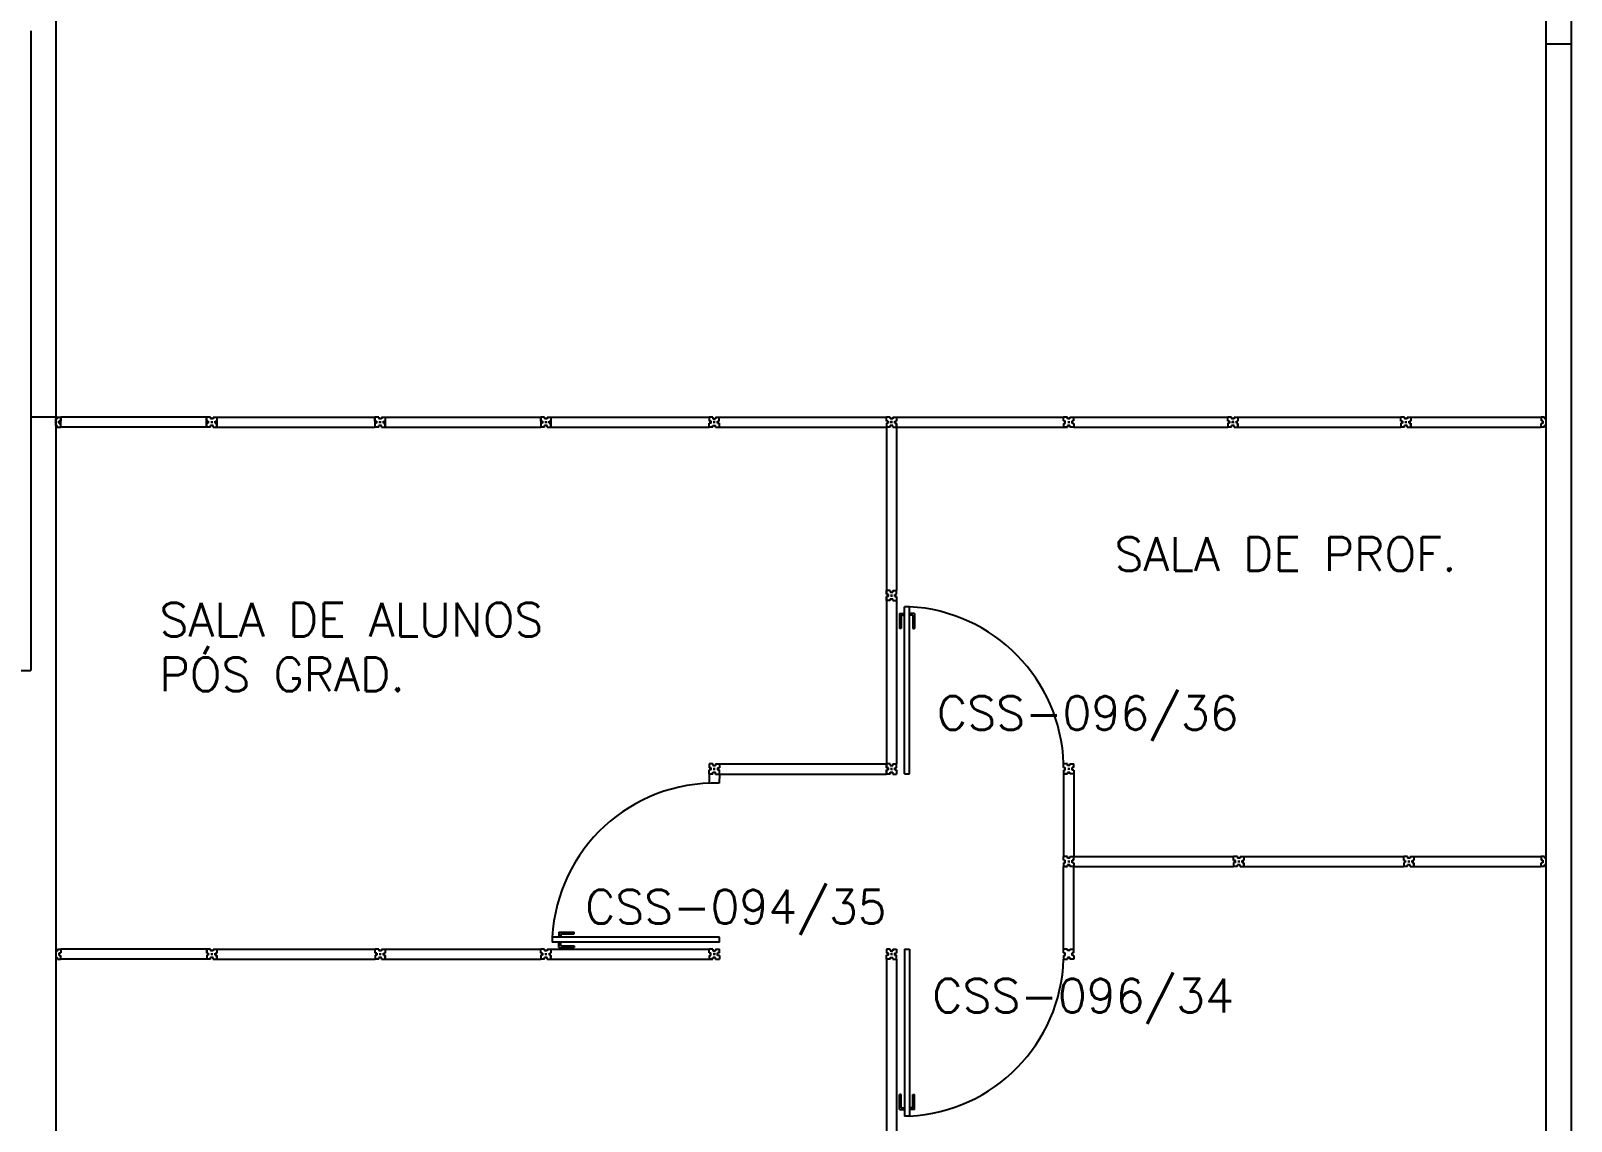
# Model space of a CAD drawing. Extents: x -248 to -11, y 347 to 447.
# Drawn here: x -144.24 to -135.09, y 395.02 to 401.5 of the extents above; entities that cross this region are included whole.
import ezdxf
from ezdxf.enums import TextEntityAlignment as Align

# ---------------------------------------------------------------- set-up
doc = ezdxf.new("R2010")
doc.units = 0
doc.header["$LTSCALE"] = 0.02
doc.header["$MEASUREMENT"] = 0
for name, color, linetype in [('ALV', 2, 'CONTINUOUS'), ('BANC', 2, 'CONTINUOUS'), ('DIV', 2, 'CONTINUOUS'), ('ESQ', 1, 'CONTINUOUS'), ('TEXTO', 2, 'CONTINUOUS'), ('TEXTO-ENDEREÇO', 2, 'CONTINUOUS')]:
    doc.layers.add(name, color=color, linetype=linetype)
doc.styles.add('UNB-100', font='simplex.shx', dxfattribs={"height": 0.2})
doc.styles.add('UNB-100-1', font='simplex.shx', dxfattribs={"height": 0.2})

msp = doc.modelspace()

# ---------------------------------------------------------------- linework, layer by layer
at = {"layer": 'ALV'}
for p, q in [((-144.0915, 390.5674), (-144.0915, 405.5781)), ((-144.0915, 390.5674), (-144.0915, 405.5474)), ((-144.2415, 401.5024), (-144.2415, 397.7024)), ((-148.0915, 397.7024), (-144.2415, 397.7024))]:
    msp.add_line(p, q, dxfattribs=at)
at = {"layer": 'BANC'}
msp.add_line((-144.084, 399.2074), (-144.2415, 399.2074), dxfattribs=at)
at = {"layer": 'DIV'}
for p, q in [((-144.0845, 399.1774), (-144.0989, 399.1774)), ((-144.0971, 399.1774), (-144.0869, 399.1774)), ((-144.0925, 399.1703), (-144.0925, 399.184)), ((-144.092, 399.1783), (-144.092, 399.1974)), ((-144.092, 399.1974), (-144.084, 399.1974)), ((-144.092, 399.1723), (-144.092, 399.1825)), ((-144.092, 399.1574), (-144.092, 399.1783)), ((-144.092, 399.1574), (-144.084, 399.1574)), ((-144.084, 399.2074), (-144.064, 399.2074)), ((-144.084, 399.2074), (-144.084, 399.1974)), ((-144.084, 399.1474), (-144.084, 399.1574)), ((-144.084, 399.1474), (-144.064, 399.1474)), ((-144.0735, 399.1854), (-144.064, 399.1854)), ((-144.0735, 399.1694), (-144.0735, 399.1854)), ((-144.0735, 399.1694), (-144.064, 399.1694)), ((-144.0726, 399.1834), (-144.0726, 399.1714)), ((-144.0726, 399.1834), (-144.0631, 399.1834)), ((-144.0726, 399.1714), (-144.0631, 399.1714)), ((-144.064, 399.2074), (-144.064, 399.1854)), ((-144.064, 399.1474), (-144.064, 399.1694)), ((-143.197, 399.2074), (-144.0631, 399.2074)), ((-144.0631, 399.1474), (-144.0631, 399.2074)), ((-144.0631, 399.1724), (-144.0631, 399.1824)), ((-143.197, 399.1474), (-144.0631, 399.1474)), ((-143.197, 399.1474), (-143.197, 399.2074)), ((-143.197, 399.2074), (-143.197, 399.1864)), ((-143.197, 399.1834), (-143.197, 399.2074)), ((-143.175, 399.2074), (-143.197, 399.2074)), ((-143.197, 399.1864), (-143.197, 399.2044)), ((-143.1875, 399.1834), (-143.197, 399.1834)), ((-143.1875, 399.1834), (-143.197, 399.1834)), ((-143.197, 399.1724), (-143.197, 399.1824)), ((-143.1875, 399.1714), (-143.197, 399.1714)), ((-143.197, 399.1714), (-143.197, 399.1474)), ((-143.1875, 399.1714), (-143.197, 399.1714)), ((-143.175, 399.1474), (-143.197, 399.1474)), ((-143.1885, 399.1824), (-143.196, 399.1824)), ((-143.196, 399.1724), (-143.196, 399.1824)), ((-143.1885, 399.1724), (-143.196, 399.1724)), ((-143.1885, 399.1824), (-143.1885, 399.1724)), ((-143.1875, 399.1834), (-143.1875, 399.1714)), ((-143.1875, 399.1834), (-143.1875, 399.1714)), ((-143.175, 399.2074), (-143.175, 399.1974)), ((-143.159, 399.1974), (-143.175, 399.1974)), ((-143.175, 399.1474), (-143.175, 399.1574)), ((-143.159, 399.1574), (-143.175, 399.1574)), ((-143.1619, 399.1774), (-143.1721, 399.1774)), ((-143.1721, 399.1774), (-143.1619, 399.1774)), ((-143.1619, 399.1774), (-143.1721, 399.1774)), ((-143.167, 399.1825), (-143.167, 399.1723)), ((-143.167, 399.1723), (-143.167, 399.1825)), ((-143.167, 399.1825), (-143.167, 399.1723)), ((-143.159, 399.2074), (-143.137, 399.2074)), ((-143.159, 399.2074), (-143.159, 399.1974)), ((-143.159, 399.1474), (-143.159, 399.1574)), ((-143.159, 399.1474), (-143.137, 399.1474)), ((-143.1465, 399.1834), (-143.137, 399.1834)), ((-143.1465, 399.1714), (-143.1465, 399.1834)), ((-143.1465, 399.1834), (-143.137, 399.1834)), ((-143.1465, 399.1834), (-143.1465, 399.1714)), ((-143.1465, 399.1714), (-143.137, 399.1714)), ((-143.1465, 399.1714), (-143.137, 399.1714)), ((-143.137, 399.2074), (-142.197, 399.2074)), ((-143.137, 399.2074), (-143.137, 399.1474)), ((-143.137, 399.2074), (-143.137, 399.1834)), ((-143.137, 399.1824), (-143.137, 399.1724)), ((-143.137, 399.1474), (-143.137, 399.1714)), ((-143.137, 399.1474), (-143.137, 399.1684)), ((-143.137, 399.1684), (-143.137, 399.1504)), ((-143.137, 399.1474), (-142.197, 399.1474)), ((-142.197, 399.1834), (-142.197, 399.2074)), ((-142.175, 399.2074), (-142.197, 399.2074)), ((-142.197, 399.2074), (-142.197, 399.1474)), ((-142.1875, 399.1834), (-142.197, 399.1834)), ((-142.1875, 399.1834), (-142.197, 399.1834)), ((-142.197, 399.1824), (-142.197, 399.1724)), ((-142.197, 399.1714), (-142.197, 399.1474)), ((-142.1875, 399.1714), (-142.197, 399.1714)), ((-142.1875, 399.1714), (-142.197, 399.1714)), ((-142.175, 399.1474), (-142.197, 399.1474)), ((-142.1875, 399.1834), (-142.1875, 399.1714)), ((-142.1875, 399.1714), (-142.1875, 399.1834)), ((-142.175, 399.2074), (-142.175, 399.1974)), ((-142.159, 399.1974), (-142.175, 399.1974)), ((-142.175, 399.1474), (-142.175, 399.1574)), ((-142.159, 399.1574), (-142.175, 399.1574)), ((-142.1734, 399.1774), (-142.1596, 399.1774)), ((-142.1721, 399.1774), (-142.1619, 399.1774)), ((-142.1619, 399.1774), (-142.1721, 399.1774)), ((-142.167, 399.1723), (-142.167, 399.1825)), ((-142.167, 399.1825), (-142.167, 399.1723)), ((-142.1663, 399.1838), (-142.1663, 399.1712)), ((-142.159, 399.2074), (-142.137, 399.2074)), ((-142.159, 399.2074), (-142.159, 399.1974)), ((-142.159, 399.1474), (-142.159, 399.1574)), ((-142.159, 399.1474), (-142.137, 399.1474)), ((-142.1473, 399.1774), (-142.1462, 399.1774)), ((-142.1465, 399.1834), (-142.137, 399.1834)), ((-142.1465, 399.1714), (-142.1465, 399.1834)), ((-142.1465, 399.1834), (-142.137, 399.1834)), ((-142.1465, 399.1834), (-142.1465, 399.1714)), ((-142.1465, 399.1714), (-142.137, 399.1714)), ((-142.1465, 399.1714), (-142.137, 399.1714)), ((-142.137, 399.2074), (-141.212, 399.2074)), ((-142.137, 399.2074), (-142.137, 399.1474)), ((-142.137, 399.2074), (-142.137, 399.1834)), ((-142.137, 399.1824), (-142.137, 399.1724)), ((-142.137, 399.1474), (-142.137, 399.1714)), ((-142.137, 399.1474), (-142.137, 399.1684)), ((-142.137, 399.1684), (-142.137, 399.1504)), ((-142.137, 399.1474), (-141.212, 399.1474)), ((-141.212, 399.1834), (-141.212, 399.2074)), ((-141.19, 399.2074), (-141.212, 399.2074)), ((-141.212, 399.2074), (-141.212, 399.1474)), ((-141.2025, 399.1834), (-141.212, 399.1834)), ((-141.2025, 399.1834), (-141.212, 399.1834)), ((-141.212, 399.1824), (-141.212, 399.1724)), ((-141.212, 399.1714), (-141.212, 399.1474)), ((-141.2025, 399.1714), (-141.212, 399.1714)), ((-141.2025, 399.1714), (-141.212, 399.1714)), ((-141.19, 399.1474), (-141.212, 399.1474)), ((-141.2025, 399.1834), (-141.2025, 399.1714)), ((-141.2025, 399.1714), (-141.2025, 399.1834)), ((-141.19, 399.2074), (-141.19, 399.1974)), ((-141.174, 399.1974), (-141.19, 399.1974)), ((-141.19, 399.1474), (-141.19, 399.1574)), ((-141.174, 399.1574), (-141.19, 399.1574)), ((-141.1884, 399.1774), (-141.1746, 399.1774)), ((-141.1871, 399.1774), (-141.1769, 399.1774)), ((-141.1769, 399.1774), (-141.1871, 399.1774)), ((-141.182, 399.1723), (-141.182, 399.1825)), ((-141.182, 399.1825), (-141.182, 399.1723)), ((-141.1813, 399.1838), (-141.1813, 399.1712)), ((-141.174, 399.2074), (-141.152, 399.2074)), ((-141.174, 399.2074), (-141.174, 399.1974)), ((-141.174, 399.1474), (-141.174, 399.1574)), ((-141.174, 399.1474), (-141.152, 399.1474)), ((-141.1623, 399.1774), (-141.1612, 399.1774)), ((-141.1615, 399.1834), (-141.152, 399.1834)), ((-141.1615, 399.1714), (-141.1615, 399.1834)), ((-141.1615, 399.1834), (-141.152, 399.1834)), ((-141.1615, 399.1834), (-141.1615, 399.1714)), ((-141.1615, 399.1714), (-141.152, 399.1714)), ((-141.1615, 399.1714), (-141.152, 399.1714)), ((-141.152, 399.2074), (-140.212, 399.2074)), ((-141.152, 399.2074), (-141.152, 399.1474)), ((-141.152, 399.2074), (-141.152, 399.1834)), ((-141.152, 399.1824), (-141.152, 399.1724)), ((-141.152, 399.1474), (-141.152, 399.1714)), ((-141.152, 399.1474), (-141.152, 399.1684)), ((-141.152, 399.1684), (-141.152, 399.1504)), ((-141.152, 399.1474), (-140.212, 399.1474)), ((-140.19, 399.2074), (-140.212, 399.2074)), ((-140.212, 399.2074), (-140.212, 399.1834)), ((-140.2005, 399.1834), (-140.212, 399.1834)), ((-140.212, 399.1474), (-140.212, 399.1714)), ((-140.2005, 399.1714), (-140.212, 399.1714)), ((-140.19, 399.1474), (-140.212, 399.1474)), ((-140.2005, 399.1714), (-140.2005, 399.1834)), ((-140.19, 399.2074), (-140.19, 399.1974)), ((-140.19, 399.1974), (-140.174, 399.1974)), ((-140.19, 399.1574), (-140.174, 399.1574)), ((-140.19, 399.1474), (-140.19, 399.1574)), ((-140.1756, 399.1774), (-140.1882, 399.1774)), ((-140.1871, 399.1774), (-140.1769, 399.1774)), ((-140.182, 399.1844), (-140.182, 399.1707)), ((-140.182, 399.1723), (-140.182, 399.1825)), ((-140.174, 399.2074), (-140.152, 399.2074)), ((-140.174, 399.2074), (-140.174, 399.1974)), ((-140.174, 399.1474), (-140.174, 399.1574)), ((-140.174, 399.1474), (-140.152, 399.1474)), ((-140.1615, 399.1714), (-140.1615, 399.1834)), ((-140.1615, 399.1834), (-140.152, 399.1834)), ((-140.1615, 399.1714), (-140.152, 399.1714)), ((-140.152, 399.2074), (-139.1584, 399.2074)), ((-140.152, 399.1834), (-140.152, 399.2074)), ((-140.152, 399.1714), (-140.152, 399.1474)), ((-140.152, 399.1474), (-139.1584, 399.1474)), ((-139.159, 399.1834), (-139.159, 399.2074)), ((-139.137, 399.2074), (-139.159, 399.2074)), ((-139.1495, 399.1834), (-139.159, 399.1834)), ((-139.159, 399.1714), (-139.159, 399.1474)), ((-139.1495, 399.1714), (-139.159, 399.1714)), ((-139.159, 399.1474), (-139.159, 398.1774)), ((-139.137, 399.1474), (-139.159, 399.1474)), ((-139.1495, 399.1834), (-139.1495, 399.1714)), ((-139.137, 399.2074), (-139.137, 399.1974)), ((-139.121, 399.1974), (-139.137, 399.1974)), ((-139.137, 399.1774), (-139.1226, 399.1774)), ((-139.137, 399.1474), (-139.137, 399.1574)), ((-139.121, 399.1574), (-139.137, 399.1574)), ((-139.1341, 399.1774), (-139.1239, 399.1774)), ((-139.1239, 399.1774), (-139.1341, 399.1774)), ((-139.129, 399.1846), (-139.129, 399.1708)), ((-139.129, 399.1723), (-139.129, 399.1825)), ((-139.129, 399.1825), (-139.129, 399.1723)), ((-139.121, 399.2074), (-139.099, 399.2074)), ((-139.121, 399.2074), (-139.121, 399.1974)), ((-139.121, 399.1474), (-139.121, 399.1574)), ((-139.121, 399.1474), (-139.099, 399.1474)), ((-139.1085, 399.1834), (-139.099, 399.1834)), ((-139.1085, 399.1714), (-139.1085, 399.1834)), ((-139.1085, 399.1834), (-139.099, 399.1834)), ((-139.1085, 399.1834), (-139.1085, 399.1714)), ((-139.1085, 399.1714), (-139.099, 399.1714)), ((-139.1085, 399.1714), (-139.099, 399.1714)), ((-139.099, 399.2074), (-138.1065, 399.2074)), ((-139.099, 399.2074), (-139.099, 399.1834)), ((-139.099, 399.1474), (-139.099, 399.1714)), ((-139.099, 399.1474), (-139.099, 399.1684)), ((-139.099, 399.1684), (-139.099, 399.1504)), ((-139.099, 399.1474), (-139.099, 398.1774)), ((-139.099, 399.1474), (-138.1065, 399.1474)), ((-138.1065, 399.1854), (-138.1065, 399.2074)), ((-138.0825, 399.2074), (-138.1065, 399.2074)), ((-138.1065, 399.1854), (-138.0965, 399.1854)), ((-138.1065, 399.1694), (-138.1065, 399.1474)), ((-138.1065, 399.1694), (-138.0965, 399.1694)), ((-138.1065, 399.1474), (-138.0855, 399.1474)), ((-138.1065, 399.1474), (-138.0825, 399.1474)), ((-138.0855, 399.1474), (-138.1035, 399.1474)), ((-138.0965, 399.1694), (-138.0965, 399.1854)), ((-138.0825, 399.1979), (-138.0825, 399.2074)), ((-138.0705, 399.1979), (-138.0825, 399.1979)), ((-138.0825, 399.1569), (-138.0825, 399.1474)), ((-138.0825, 399.1569), (-138.0705, 399.1569)), ((-138.0825, 399.1569), (-138.0825, 399.1474)), ((-138.0705, 399.1569), (-138.0825, 399.1569)), ((-138.0816, 399.1774), (-138.0714, 399.1774)), ((-138.0714, 399.1774), (-138.0816, 399.1774)), ((-138.0765, 399.1825), (-138.0765, 399.1723)), ((-138.0765, 399.1723), (-138.0765, 399.1825)), ((-138.0705, 399.2074), (-138.0465, 399.2074)), ((-138.0705, 399.1979), (-138.0705, 399.2074)), ((-138.0705, 399.1569), (-138.0705, 399.1474)), ((-138.0705, 399.1569), (-138.0705, 399.1474)), ((-138.0465, 399.1474), (-138.0705, 399.1474)), ((-138.0465, 399.1854), (-138.0565, 399.1854)), ((-138.0565, 399.1694), (-138.0565, 399.1854)), ((-138.0465, 399.1694), (-138.0565, 399.1694)), ((-138.0465, 399.2074), (-137.1301, 399.2074)), ((-138.0465, 399.1854), (-138.0465, 399.2074)), ((-138.0465, 399.1694), (-138.0465, 399.1474)), ((-138.0465, 399.1474), (-137.1301, 399.1474)), ((-137.1087, 399.2074), (-137.1307, 399.2074)), ((-137.1307, 399.1834), (-137.1307, 399.2074)), ((-137.1212, 399.1834), (-137.1307, 399.1834)), ((-137.1212, 399.1714), (-137.1307, 399.1714)), ((-137.1307, 399.1714), (-137.1307, 399.1474)), ((-137.1087, 399.1474), (-137.1307, 399.1474)), ((-137.1212, 399.1834), (-137.1212, 399.1714)), ((-137.1087, 399.2074), (-137.1087, 399.1974)), ((-137.0927, 399.1974), (-137.1087, 399.1974)), ((-137.1087, 399.1774), (-137.0943, 399.1774)), ((-137.0927, 399.1574), (-137.1087, 399.1574)), ((-137.1087, 399.1474), (-137.1087, 399.1574)), ((-137.0956, 399.1774), (-137.1058, 399.1774)), ((-137.1058, 399.1774), (-137.0956, 399.1774)), ((-137.1007, 399.1846), (-137.1007, 399.1708)), ((-137.1007, 399.1825), (-137.1007, 399.1723)), ((-137.1007, 399.1723), (-137.1007, 399.1825)), ((-137.0927, 399.2074), (-137.0927, 399.1974)), ((-137.0927, 399.2074), (-137.0707, 399.2074)), ((-137.0927, 399.1474), (-137.0927, 399.1574)), ((-137.0927, 399.1474), (-137.0707, 399.1474)), ((-137.0802, 399.1834), (-137.0802, 399.1714)), ((-137.0802, 399.1834), (-137.0707, 399.1834)), ((-137.0802, 399.1714), (-137.0802, 399.1834)), ((-137.0802, 399.1834), (-137.0707, 399.1834)), ((-137.0802, 399.1714), (-137.0707, 399.1714)), ((-137.0802, 399.1714), (-137.0707, 399.1714)), ((-137.0707, 399.2074), (-137.0707, 399.1834)), ((-137.0707, 399.2074), (-136.1036, 399.2074)), ((-137.0707, 399.1474), (-137.0707, 399.1714)), ((-137.0707, 399.1684), (-137.0707, 399.1504)), ((-137.0707, 399.1474), (-137.0707, 399.1684)), ((-137.0707, 399.1474), (-136.1036, 399.1474)), ((-136.0816, 399.2074), (-136.1036, 399.2074)), ((-136.1036, 399.1834), (-136.1036, 399.2074)), ((-136.0941, 399.1834), (-136.1036, 399.1834)), ((-136.0941, 399.1834), (-136.1036, 399.1834)), ((-136.0941, 399.1714), (-136.1036, 399.1714)), ((-136.0941, 399.1714), (-136.1036, 399.1714)), ((-136.1036, 399.1714), (-136.1036, 399.1474)), ((-136.0816, 399.1474), (-136.1036, 399.1474)), ((-136.0941, 399.1714), (-136.0941, 399.1834)), ((-136.0941, 399.1834), (-136.0941, 399.1714)), ((-136.0816, 399.2074), (-136.0816, 399.1974)), ((-136.0656, 399.1974), (-136.0816, 399.1974)), ((-136.0656, 399.1574), (-136.0816, 399.1574)), ((-136.0816, 399.1474), (-136.0816, 399.1574)), ((-136.0685, 399.1774), (-136.0787, 399.1774)), ((-136.0787, 399.1774), (-136.0685, 399.1774)), ((-136.0736, 399.1723), (-136.0736, 399.1825)), ((-136.0656, 399.2074), (-136.0656, 399.1974)), ((-136.0656, 399.2074), (-136.0436, 399.2074)), ((-136.0656, 399.1474), (-136.0656, 399.1574)), ((-136.0656, 399.1474), (-136.0436, 399.1474)), ((-136.0531, 399.1834), (-136.0531, 399.1714)), ((-136.0531, 399.1834), (-136.0436, 399.1834)), ((-136.0531, 399.1714), (-136.0531, 399.1834)), ((-136.0531, 399.1834), (-136.0436, 399.1834)), ((-136.0531, 399.1714), (-136.0436, 399.1714)), ((-136.0531, 399.1714), (-136.0436, 399.1714)), ((-136.0436, 399.2074), (-135.2695, 399.2074)), ((-136.0436, 399.2074), (-136.0436, 399.1834)), ((-136.0436, 399.1714), (-136.0436, 399.1504)), ((-136.0436, 399.1474), (-136.0436, 399.1684)), ((-136.0436, 399.1474), (-135.2695, 399.1474)), ((-135.2495, 399.2074), (-135.2695, 399.2074)), ((-135.2695, 399.2074), (-135.2695, 399.1854)), ((-135.26, 399.1854), (-135.2695, 399.1854)), ((-135.26, 399.1694), (-135.2695, 399.1694)), ((-135.2695, 399.1474), (-135.2695, 399.1694)), ((-135.2495, 399.1474), (-135.2695, 399.1474)), ((-135.26, 399.1854), (-135.26, 399.1694)), ((-135.2495, 399.2074), (-135.2495, 399.1974)), ((-135.2415, 399.1974), (-135.2495, 399.1974)), ((-135.2415, 399.1574), (-135.2495, 399.1574)), ((-135.2495, 399.1474), (-135.2495, 399.1574)), ((-135.2364, 399.1774), (-135.2466, 399.1774)), ((-135.2415, 399.1974), (-135.2415, 399.1765)), ((-135.2415, 399.1765), (-135.2415, 399.1574)), ((-139.159, 398.1774), (-139.159, 398.1534)), ((-139.137, 398.1774), (-139.159, 398.1774)), ((-139.159, 398.1554), (-139.159, 398.1774)), ((-139.1475, 398.1534), (-139.159, 398.1534)), ((-139.1475, 398.1414), (-139.159, 398.1414)), ((-139.159, 398.1174), (-139.159, 398.1414)), ((-139.159, 398.1394), (-139.159, 398.1174)), ((-139.137, 398.1174), (-139.159, 398.1174)), ((-139.159, 398.1174), (-139.159, 397.1472)), ((-139.1475, 398.1414), (-139.1475, 398.1534)), ((-139.137, 398.1774), (-139.137, 398.1674)), ((-139.137, 398.1674), (-139.121, 398.1674)), ((-139.137, 398.1174), (-139.137, 398.1274)), ((-139.137, 398.1274), (-139.121, 398.1274)), ((-139.1226, 398.1474), (-139.1352, 398.1474)), ((-139.1341, 398.1474), (-139.1239, 398.1474)), ((-139.129, 398.1544), (-139.129, 398.1407)), ((-139.129, 398.1423), (-139.129, 398.1525)), ((-139.121, 398.1774), (-139.121, 398.1674)), ((-139.121, 398.1774), (-139.099, 398.1774)), ((-139.121, 398.1174), (-139.121, 398.1274)), ((-139.121, 398.1174), (-139.099, 398.1174)), ((-139.1085, 398.1534), (-139.099, 398.1534)), ((-139.1085, 398.1414), (-139.1085, 398.1534)), ((-139.1085, 398.1414), (-139.099, 398.1414)), ((-139.099, 398.1534), (-139.099, 398.1774)), ((-139.099, 398.1414), (-139.099, 398.1174)), ((-139.099, 398.1174), (-139.099, 397.1472)), ((-139.0815, 398.0409), (-139.0515, 398.0409)), ((-139.0815, 398.0409), (-139.0815, 397.9509)), ((-139.0715, 398.0309), (-139.0515, 398.0309)), ((-139.0715, 398.0309), (-139.0715, 397.9509)), ((-139.0515, 397.0884), (-139.0515, 398.0809)), ((-139.0215, 398.0809), (-139.0515, 398.0809)), ((-139.0215, 397.0884), (-139.0215, 398.0809)), ((-138.9915, 398.0409), (-139.0215, 398.0409)), ((-139.0015, 398.0309), (-139.0215, 398.0309)), ((-139.0015, 398.0309), (-139.0015, 397.9509)), ((-138.9915, 398.0409), (-138.9915, 397.9509)), ((-139.0715, 397.9509), (-139.0814, 397.9509)), ((-139.0015, 397.9509), (-138.9916, 397.9509)), ((-140.1895, 397.1472), (-140.2115, 397.1472)), ((-140.2115, 397.1472), (-140.2115, 397.1232)), ((-140.2, 397.1232), (-140.2115, 397.1232)), ((-140.2115, 397.0872), (-140.2115, 397.1112)), ((-140.2, 397.1112), (-140.2115, 397.1112)), ((-140.2, 397.1112), (-140.2, 397.1232)), ((-140.1895, 397.1472), (-140.1895, 397.1372)), ((-140.1895, 397.1372), (-140.1735, 397.1372)), ((-140.177, 397.1174), (-140.1872, 397.1174)), ((-140.1764, 397.1174), (-140.1866, 397.1174)), ((-140.1815, 397.1243), (-140.1815, 397.1105)), ((-140.1815, 397.1225), (-140.1815, 397.1123)), ((-140.1815, 397.1121), (-140.1815, 397.1223)), ((-140.1735, 397.1472), (-140.1735, 397.1372)), ((-140.1735, 397.1472), (-140.1515, 397.1472)), ((-140.163, 397.1232), (-140.1515, 397.1232)), ((-140.163, 397.1232), (-140.163, 397.1112)), ((-140.163, 397.1112), (-140.1515, 397.1112)), ((-140.1515, 397.1472), (-139.159, 397.1472)), ((-140.1515, 397.1472), (-140.1515, 397.1232)), ((-140.1515, 397.0872), (-140.1515, 397.1112)), ((-139.159, 397.1252), (-139.159, 397.1472)), ((-139.137, 397.1472), (-139.159, 397.1472)), ((-139.159, 397.1472), (-139.159, 397.1232)), ((-139.1475, 397.1232), (-139.159, 397.1232)), ((-139.159, 397.0872), (-139.159, 397.1112)), ((-139.1475, 397.1112), (-139.159, 397.1112)), ((-139.1475, 397.1112), (-139.1475, 397.1232)), ((-139.137, 397.1472), (-139.137, 397.1372)), ((-139.137, 397.1372), (-139.121, 397.1372)), ((-139.1226, 397.1172), (-139.1352, 397.1172)), ((-139.1341, 397.1172), (-139.1239, 397.1172)), ((-139.129, 397.1243), (-139.129, 397.1105)), ((-139.129, 397.1121), (-139.129, 397.1223)), ((-139.121, 397.1472), (-139.099, 397.1472)), ((-139.121, 397.1472), (-139.121, 397.1372)), ((-139.1085, 397.1112), (-139.1085, 397.1232)), ((-139.1085, 397.1232), (-139.099, 397.1232)), ((-139.1085, 397.1112), (-139.099, 397.1112)), ((-139.099, 397.1232), (-139.099, 397.1472)), ((-139.099, 397.1112), (-139.099, 397.0872)), ((-138.1065, 397.1254), (-138.1065, 397.1474)), ((-138.0825, 397.1474), (-138.1065, 397.1474)), ((-138.1065, 397.1254), (-138.0965, 397.1254)), ((-138.0965, 397.1094), (-138.0965, 397.1254)), ((-138.0825, 397.1379), (-138.0825, 397.1474)), ((-138.0705, 397.1379), (-138.0825, 397.1379)), ((-138.0816, 397.1174), (-138.0714, 397.1174)), ((-138.0714, 397.1174), (-138.0816, 397.1174)), ((-138.0765, 397.1225), (-138.0765, 397.1123)), ((-138.0765, 397.1123), (-138.0765, 397.1225)), ((-138.0705, 397.1474), (-138.0465, 397.1474)), ((-138.0705, 397.1379), (-138.0705, 397.1474)), ((-138.0465, 397.1254), (-138.0565, 397.1254)), ((-138.0565, 397.1094), (-138.0565, 397.1254)), ((-138.0465, 397.1254), (-138.0465, 397.1474)), ((-140.2115, 397.0872), (-140.2115, 397.0323)), ((-140.1895, 397.0872), (-140.2115, 397.0872)), ((-140.1895, 397.0972), (-140.1735, 397.0972)), ((-140.1895, 397.0872), (-140.1895, 397.0972)), ((-140.1735, 397.0872), (-140.1735, 397.0972)), ((-140.1735, 397.0872), (-140.1515, 397.0872)), ((-140.1515, 397.0872), (-140.1521, 397.0325)), ((-140.1515, 397.0872), (-139.159, 397.0872)), ((-139.159, 397.1092), (-139.159, 397.0872)), ((-139.137, 397.0872), (-139.159, 397.0872)), ((-139.137, 397.0972), (-139.121, 397.0972)), ((-139.137, 397.0872), (-139.137, 397.0972)), ((-139.121, 397.0872), (-139.121, 397.0972)), ((-139.121, 397.0872), (-139.099, 397.0872)), ((-139.0515, 397.0884), (-139.0215, 397.0884)), ((-138.1065, 397.1094), (-138.1065, 397.0874)), ((-138.1065, 397.1094), (-138.0965, 397.1094)), ((-138.1065, 397.0874), (-138.0855, 397.0874)), ((-138.1065, 397.0874), (-138.0825, 397.0874)), ((-138.1065, 397.0874), (-138.1065, 396.5974)), ((-138.0855, 397.0874), (-138.1035, 397.0874)), ((-138.0825, 397.0969), (-138.0825, 397.0874)), ((-138.0825, 397.0969), (-138.0705, 397.0969)), ((-138.0825, 397.0969), (-138.0825, 397.0874)), ((-138.0705, 397.0969), (-138.0825, 397.0969)), ((-138.0705, 397.0969), (-138.0705, 397.0874)), ((-138.0705, 397.0969), (-138.0705, 397.0874)), ((-138.0465, 397.0874), (-138.0705, 397.0874)), ((-138.0465, 397.1094), (-138.0565, 397.1094)), ((-138.0465, 397.1094), (-138.0465, 397.0874)), ((-138.0465, 397.0874), (-138.0465, 396.5974)), ((-138.0825, 396.5974), (-138.1065, 396.5974)), ((-138.1065, 396.5754), (-138.1065, 396.5974)), ((-138.1065, 396.5754), (-138.0965, 396.5754)), ((-138.0965, 396.5594), (-138.0965, 396.5754)), ((-138.0825, 396.5879), (-138.0825, 396.5974)), ((-138.0705, 396.5879), (-138.0825, 396.5879)), ((-138.0714, 396.5674), (-138.0816, 396.5674)), ((-138.0816, 396.5674), (-138.0714, 396.5674)), ((-138.0765, 396.5623), (-138.0765, 396.5725)), ((-138.0765, 396.5725), (-138.0765, 396.5623)), ((-138.0705, 396.5879), (-138.0705, 396.5974)), ((-138.0705, 396.5974), (-138.0465, 396.5974)), ((-138.0565, 396.5594), (-138.0565, 396.5754)), ((-138.0465, 396.5754), (-138.0565, 396.5754)), ((-138.0465, 396.5974), (-137.0965, 396.5974)), ((-138.0465, 396.5754), (-138.0465, 396.5974)), ((-137.0745, 396.5974), (-137.0965, 396.5974)), ((-137.0965, 396.5734), (-137.0965, 396.5974)), ((-137.087, 396.5734), (-137.0965, 396.5734)), ((-137.087, 396.5614), (-137.0965, 396.5614)), ((-137.0965, 396.5614), (-137.0965, 396.5374)), ((-137.0864, 396.5734), (-137.0959, 396.5734)), ((-137.0864, 396.5614), (-137.0959, 396.5614)), ((-137.0864, 396.5614), (-137.0864, 396.5734)), ((-137.0745, 396.5974), (-137.0745, 396.5874)), ((-137.0585, 396.5874), (-137.0745, 396.5874)), ((-137.0614, 396.5674), (-137.0716, 396.5674)), ((-137.0716, 396.5674), (-137.0614, 396.5674)), ((-137.0665, 396.5725), (-137.0665, 396.5623)), ((-137.0665, 396.5623), (-137.0665, 396.5725)), ((-137.0585, 396.5974), (-137.0585, 396.5874)), ((-137.0585, 396.5974), (-137.0365, 396.5974)), ((-137.046, 396.5734), (-137.046, 396.5614)), ((-137.046, 396.5734), (-137.0365, 396.5734)), ((-137.046, 396.5614), (-137.046, 396.5734)), ((-137.046, 396.5734), (-137.0365, 396.5734)), ((-137.046, 396.5614), (-137.0365, 396.5614)), ((-137.046, 396.5614), (-137.0365, 396.5614)), ((-137.0365, 396.5974), (-137.0365, 396.5734)), ((-137.0365, 396.5974), (-136.0865, 396.5974)), ((-137.0365, 396.5374), (-137.0365, 396.5614)), ((-136.0645, 396.5974), (-136.0865, 396.5974)), ((-136.0865, 396.5734), (-136.0865, 396.5974)), ((-136.077, 396.5734), (-136.0865, 396.5734)), ((-136.077, 396.5614), (-136.0865, 396.5614)), ((-136.0865, 396.5614), (-136.0865, 396.5374)), ((-136.077, 396.5734), (-136.077, 396.5614)), ((-136.0645, 396.5974), (-136.0645, 396.5874)), ((-136.0485, 396.5874), (-136.0645, 396.5874)), ((-136.0514, 396.5674), (-136.0616, 396.5674)), ((-136.0616, 396.5674), (-136.0514, 396.5674)), ((-136.0565, 396.5725), (-136.0565, 396.5623)), ((-136.0565, 396.5623), (-136.0565, 396.5725)), ((-136.0485, 396.5974), (-136.0485, 396.5874)), ((-136.0485, 396.5974), (-136.0265, 396.5974)), ((-136.036, 396.5734), (-136.036, 396.5614)), ((-136.036, 396.5734), (-136.0265, 396.5734)), ((-136.036, 396.5614), (-136.036, 396.5734)), ((-136.036, 396.5734), (-136.0265, 396.5734)), ((-136.036, 396.5614), (-136.0265, 396.5614)), ((-136.036, 396.5614), (-136.0265, 396.5614)), ((-136.0265, 396.5974), (-135.2695, 396.5974)), ((-136.0265, 396.5974), (-136.0265, 396.5734)), ((-136.0265, 396.5374), (-136.0265, 396.5614)), ((-135.2495, 396.5974), (-135.2695, 396.5974)), ((-135.2695, 396.5974), (-135.2695, 396.5754)), ((-135.26, 396.5754), (-135.2695, 396.5754)), ((-135.26, 396.5754), (-135.26, 396.5594)), ((-135.2495, 396.5974), (-135.2495, 396.5874)), ((-135.2415, 396.5874), (-135.2495, 396.5874)), ((-135.2364, 396.5674), (-135.2466, 396.5674)), ((-135.2415, 396.5874), (-135.2415, 396.5665)), ((-135.2415, 396.5665), (-135.2415, 396.5474)), ((-138.1065, 396.5594), (-138.0965, 396.5594)), ((-138.1065, 396.5594), (-138.1065, 396.5374)), ((-138.1065, 396.0474), (-138.1065, 396.5374)), ((-138.1065, 396.5374), (-138.0825, 396.5374)), ((-138.1065, 396.5374), (-138.0855, 396.5374)), ((-138.0855, 396.5374), (-138.1035, 396.5374)), ((-138.0705, 396.5469), (-138.0825, 396.5469)), ((-138.0825, 396.5469), (-138.0825, 396.5374)), ((-138.0825, 396.5469), (-138.0705, 396.5469)), ((-138.0825, 396.5469), (-138.0825, 396.5374)), ((-138.0705, 396.5469), (-138.0705, 396.5374)), ((-138.0705, 396.5469), (-138.0705, 396.5374)), ((-138.0465, 396.5374), (-138.0705, 396.5374)), ((-138.0465, 396.5594), (-138.0565, 396.5594)), ((-138.0465, 396.5594), (-138.0465, 396.5374)), ((-138.0465, 396.5374), (-137.0965, 396.5374)), ((-138.0465, 396.0474), (-138.0465, 396.5374)), ((-137.0745, 396.5374), (-137.0965, 396.5374)), ((-137.0585, 396.5474), (-137.0745, 396.5474)), ((-137.0745, 396.5374), (-137.0745, 396.5474)), ((-137.0585, 396.5374), (-137.0585, 396.5474)), ((-137.0585, 396.5374), (-137.0365, 396.5374)), ((-137.0365, 396.5584), (-137.0365, 396.5404)), ((-137.0365, 396.5374), (-137.0365, 396.5584)), ((-137.0365, 396.5374), (-136.0865, 396.5374)), ((-136.0645, 396.5374), (-136.0865, 396.5374)), ((-136.0485, 396.5474), (-136.0645, 396.5474)), ((-136.0645, 396.5374), (-136.0645, 396.5474)), ((-136.0485, 396.5374), (-136.0485, 396.5474)), ((-136.0485, 396.5374), (-136.0265, 396.5374)), ((-136.0265, 396.5584), (-136.0265, 396.5404)), ((-136.0265, 396.5374), (-136.0265, 396.5584)), ((-136.0265, 396.5374), (-135.2695, 396.5374)), ((-135.26, 396.5594), (-135.2695, 396.5594)), ((-135.2695, 396.5374), (-135.2695, 396.5594)), ((-135.2495, 396.5374), (-135.2695, 396.5374)), ((-135.2415, 396.5474), (-135.2495, 396.5474)), ((-135.2495, 396.5374), (-135.2495, 396.5474)), ((-140.1515, 396.1173), (-141.144, 396.1173)), ((-141.144, 396.1173), (-141.144, 396.0873)), ((-141.104, 396.1473), (-141.104, 396.1173)), ((-141.104, 396.1473), (-141.014, 396.1473)), ((-141.094, 396.1373), (-141.094, 396.1173)), ((-141.094, 396.1373), (-141.014, 396.1373)), ((-141.014, 396.1373), (-141.014, 396.1471)), ((-140.1515, 396.0873), (-140.1515, 396.1173)), ((-144.0966, 396.0174), (-144.0864, 396.0174)), ((-144.0915, 396.0374), (-144.0835, 396.0374)), ((-144.0915, 396.0183), (-144.0915, 396.0374)), ((-144.0915, 396.0123), (-144.0915, 396.0225)), ((-144.0915, 395.9974), (-144.0915, 396.0183)), ((-144.0835, 396.0474), (-144.0835, 396.0374)), ((-144.0835, 396.0474), (-144.0635, 396.0474)), ((-144.073, 396.0094), (-144.073, 396.0254)), ((-144.073, 396.0254), (-144.0635, 396.0254)), ((-144.0635, 396.0474), (-144.0635, 396.0254)), ((-143.1965, 396.0474), (-144.0626, 396.0474)), ((-143.1745, 396.0474), (-143.1965, 396.0474)), ((-143.1965, 396.0234), (-143.1965, 396.0474)), ((-143.1965, 396.0474), (-143.1965, 396.0264)), ((-143.1965, 396.0264), (-143.1965, 396.0444)), ((-143.187, 396.0234), (-143.1965, 396.0234)), ((-143.187, 396.0234), (-143.1965, 396.0234)), ((-143.187, 396.0234), (-143.187, 396.0114)), ((-143.187, 396.0234), (-143.187, 396.0114)), ((-143.1745, 396.0474), (-143.1745, 396.0374)), ((-143.1585, 396.0374), (-143.1745, 396.0374)), ((-143.1614, 396.0174), (-143.1716, 396.0174)), ((-143.1716, 396.0174), (-143.1614, 396.0174)), ((-143.1614, 396.0174), (-143.1716, 396.0174)), ((-143.1665, 396.0225), (-143.1665, 396.0123)), ((-143.1665, 396.0123), (-143.1665, 396.0225)), ((-143.1665, 396.0225), (-143.1665, 396.0123)), ((-143.1585, 396.0474), (-143.1585, 396.0374)), ((-143.1585, 396.0474), (-143.1365, 396.0474)), ((-143.146, 396.0234), (-143.146, 396.0114)), ((-143.146, 396.0234), (-143.1365, 396.0234)), ((-143.146, 396.0114), (-143.146, 396.0234)), ((-143.146, 396.0234), (-143.1365, 396.0234)), ((-143.1365, 396.0474), (-142.1965, 396.0474)), ((-143.1365, 396.0474), (-143.1365, 396.0234)), ((-142.1745, 396.0474), (-142.1965, 396.0474)), ((-142.1965, 396.0234), (-142.1965, 396.0474)), ((-142.187, 396.0234), (-142.1965, 396.0234)), ((-142.187, 396.0234), (-142.1965, 396.0234)), ((-142.187, 396.0114), (-142.187, 396.0234)), ((-142.187, 396.0234), (-142.187, 396.0114)), ((-142.1745, 396.0474), (-142.1745, 396.0374)), ((-142.1585, 396.0374), (-142.1745, 396.0374)), ((-142.1614, 396.0174), (-142.1716, 396.0174)), ((-142.1716, 396.0174), (-142.1614, 396.0174)), ((-142.1665, 396.0225), (-142.1665, 396.0123)), ((-142.1665, 396.0123), (-142.1665, 396.0225)), ((-142.1585, 396.0474), (-142.1585, 396.0374)), ((-142.1585, 396.0474), (-142.1365, 396.0474)), ((-142.146, 396.0234), (-142.146, 396.0114)), ((-142.146, 396.0234), (-142.1365, 396.0234)), ((-142.146, 396.0114), (-142.146, 396.0234)), ((-142.146, 396.0234), (-142.1365, 396.0234)), ((-142.1365, 396.0474), (-142.1365, 396.0234)), ((-142.1365, 396.0474), (-141.2115, 396.0474)), ((-141.1895, 396.0474), (-141.2115, 396.0474)), ((-141.2115, 396.0234), (-141.2115, 396.0474)), ((-141.202, 396.0234), (-141.2115, 396.0234)), ((-141.202, 396.0234), (-141.2115, 396.0234)), ((-141.202, 396.0114), (-141.202, 396.0234)), ((-141.202, 396.0234), (-141.202, 396.0114)), ((-141.1895, 396.0474), (-141.1895, 396.0374)), ((-141.1735, 396.0374), (-141.1895, 396.0374)), ((-141.1764, 396.0174), (-141.1866, 396.0174)), ((-141.1866, 396.0174), (-141.1764, 396.0174)), ((-141.1815, 396.0225), (-141.1815, 396.0123)), ((-141.1815, 396.0123), (-141.1815, 396.0225)), ((-141.1735, 396.0474), (-141.1735, 396.0374)), ((-141.1735, 396.0474), (-141.1515, 396.0474)), ((-141.161, 396.0234), (-141.161, 396.0114)), ((-141.161, 396.0234), (-141.1515, 396.0234)), ((-141.161, 396.0114), (-141.161, 396.0234)), ((-141.161, 396.0234), (-141.1515, 396.0234)), ((-141.1515, 396.0474), (-140.2115, 396.0474)), ((-141.1515, 396.0474), (-141.1515, 396.0234)), ((-140.1515, 396.0873), (-141.144, 396.0873)), ((-141.104, 396.0573), (-141.104, 396.0873)), ((-141.104, 396.0573), (-141.014, 396.0573)), ((-141.094, 396.0673), (-141.094, 396.0873)), ((-141.094, 396.0673), (-141.014, 396.0673)), ((-141.014, 396.0673), (-141.014, 396.0574)), ((-140.1895, 396.0474), (-140.2115, 396.0474)), ((-140.2115, 396.0254), (-140.2115, 396.0474)), ((-140.2115, 396.0254), (-140.2015, 396.0254)), ((-140.2015, 396.0094), (-140.2015, 396.0254)), ((-140.1895, 396.0474), (-140.1895, 396.0374)), ((-140.1895, 396.0374), (-140.1735, 396.0374)), ((-140.1751, 396.0174), (-140.1877, 396.0174)), ((-140.1815, 396.0244), (-140.1815, 396.0107)), ((-140.1735, 396.0474), (-140.1735, 396.0374)), ((-140.1735, 396.0474), (-140.1515, 396.0474)), ((-140.1515, 396.0254), (-140.1615, 396.0254)), ((-140.1615, 396.0094), (-140.1615, 396.0254)), ((-140.1515, 396.0254), (-140.1515, 396.0474)), ((-139.137, 396.0474), (-139.159, 396.0474)), ((-139.159, 396.0474), (-139.159, 396.0234)), ((-139.1475, 396.0234), (-139.159, 396.0234)), ((-139.1475, 396.0114), (-139.1475, 396.0234)), ((-139.137, 396.0474), (-139.137, 396.0374)), ((-139.137, 396.0374), (-139.121, 396.0374)), ((-139.1245, 396.0176), (-139.1347, 396.0176)), ((-139.1239, 396.0176), (-139.1341, 396.0176)), ((-139.129, 396.0244), (-139.129, 396.0107)), ((-139.129, 396.0227), (-139.129, 396.0125)), ((-139.129, 396.0123), (-139.129, 396.0225)), ((-139.121, 396.0474), (-139.099, 396.0474)), ((-139.121, 396.0474), (-139.121, 396.0374)), ((-139.1105, 396.0234), (-139.1105, 396.0114)), ((-139.1105, 396.0234), (-139.099, 396.0234)), ((-139.099, 396.0474), (-139.099, 396.0234)), ((-139.0515, 396.0465), (-139.0515, 395.054)), ((-139.0515, 396.0465), (-139.0215, 396.0465)), ((-139.0215, 396.0465), (-139.0215, 395.054)), ((-138.1065, 396.0254), (-138.1065, 396.0474)), ((-138.0825, 396.0474), (-138.1065, 396.0474)), ((-138.1065, 396.0254), (-138.0965, 396.0254)), ((-138.0965, 396.0094), (-138.0965, 396.0254)), ((-138.0825, 396.0379), (-138.0825, 396.0474)), ((-138.0705, 396.0379), (-138.0825, 396.0379)), ((-138.0705, 396.0474), (-138.0465, 396.0474)), ((-138.0705, 396.0379), (-138.0705, 396.0474)), ((-138.0465, 396.0254), (-138.0565, 396.0254)), ((-138.0565, 396.0094), (-138.0565, 396.0254)), ((-138.0465, 396.0254), (-138.0465, 396.0474)), ((-144.0915, 395.9974), (-144.0835, 395.9974)), ((-144.0835, 395.9874), (-144.0835, 395.9974)), ((-144.0835, 395.9874), (-144.0635, 395.9874)), ((-144.073, 396.0094), (-144.0635, 396.0094)), ((-144.0635, 395.9874), (-144.0635, 396.0094)), ((-143.1965, 395.9874), (-144.0626, 395.9874)), ((-143.187, 396.0114), (-143.1965, 396.0114)), ((-143.1965, 396.0114), (-143.1965, 395.9874)), ((-143.187, 396.0114), (-143.1965, 396.0114)), ((-143.1745, 395.9874), (-143.1965, 395.9874)), ((-143.1745, 395.9874), (-143.1745, 395.9974)), ((-143.1585, 395.9974), (-143.1745, 395.9974)), ((-143.1585, 395.9874), (-143.1585, 395.9974)), ((-143.1585, 395.9874), (-143.1365, 395.9874)), ((-143.146, 396.0114), (-143.1365, 396.0114)), ((-143.146, 396.0114), (-143.1365, 396.0114)), ((-143.1365, 395.9874), (-143.1365, 396.0114)), ((-143.1365, 396.0084), (-143.1365, 395.9904)), ((-143.1365, 395.9874), (-143.1365, 396.0084)), ((-143.1365, 395.9874), (-142.1965, 395.9874)), ((-142.187, 396.0114), (-142.1965, 396.0114)), ((-142.187, 396.0114), (-142.1965, 396.0114)), ((-142.1965, 396.0114), (-142.1965, 395.9874)), ((-142.1745, 395.9874), (-142.1965, 395.9874)), ((-142.1585, 395.9974), (-142.1745, 395.9974)), ((-142.1745, 395.9874), (-142.1745, 395.9974)), ((-142.1585, 395.9874), (-142.1585, 395.9974)), ((-142.1585, 395.9874), (-142.1365, 395.9874)), ((-142.146, 396.0114), (-142.1365, 396.0114)), ((-142.146, 396.0114), (-142.1365, 396.0114)), ((-142.1365, 395.9874), (-142.1365, 396.0114)), ((-142.1365, 396.0084), (-142.1365, 395.9904)), ((-142.1365, 395.9874), (-142.1365, 396.0084)), ((-142.1365, 395.9874), (-141.2115, 395.9874)), ((-141.202, 396.0114), (-141.2115, 396.0114)), ((-141.202, 396.0114), (-141.2115, 396.0114)), ((-141.2115, 396.0114), (-141.2115, 395.9874)), ((-141.1895, 395.9874), (-141.2115, 395.9874)), ((-141.1735, 395.9974), (-141.1895, 395.9974)), ((-141.1895, 395.9874), (-141.1895, 395.9974)), ((-141.1735, 395.9874), (-141.1735, 395.9974)), ((-141.1735, 395.9874), (-141.1515, 395.9874)), ((-141.161, 396.0114), (-141.1515, 396.0114)), ((-141.161, 396.0114), (-141.1515, 396.0114)), ((-141.1515, 395.9874), (-141.1515, 396.0114)), ((-141.1515, 396.0084), (-141.1515, 395.9904)), ((-141.1515, 395.9874), (-141.1515, 396.0084)), ((-141.1515, 395.9874), (-140.2115, 395.9874)), ((-140.2115, 396.0094), (-140.2115, 395.9874)), ((-140.2115, 396.0094), (-140.2015, 396.0094)), ((-140.1895, 395.9874), (-140.2115, 395.9874)), ((-140.2115, 395.9874), (-140.1905, 395.9874)), ((-140.1895, 395.9874), (-140.1895, 395.9969)), ((-140.1895, 395.9969), (-140.1735, 395.9969)), ((-140.1755, 395.9969), (-140.1875, 395.9969)), ((-140.1735, 395.9874), (-140.1735, 395.9969)), ((-140.1735, 395.9874), (-140.1515, 395.9874)), ((-140.1515, 396.0094), (-140.1615, 396.0094)), ((-140.1515, 396.0094), (-140.1515, 395.9874)), ((-139.1475, 396.0114), (-139.159, 396.0114)), ((-139.159, 395.9874), (-139.159, 396.0114)), ((-139.159, 395.9874), (-139.159, 394.9474)), ((-139.137, 395.9874), (-139.159, 395.9874)), ((-139.137, 395.9974), (-139.121, 395.9974)), ((-139.137, 395.9874), (-139.137, 395.9974)), ((-139.121, 395.9874), (-139.121, 395.9974)), ((-139.121, 395.9874), (-139.099, 395.9874)), ((-139.1105, 396.0114), (-139.099, 396.0114)), ((-139.099, 395.9874), (-139.099, 396.0114)), ((-139.099, 395.9874), (-139.099, 394.9474)), ((-138.1065, 396.0094), (-138.1065, 395.9874)), ((-138.1065, 396.0094), (-138.0965, 396.0094)), ((-138.1065, 395.9874), (-138.0825, 395.9874)), ((-138.0825, 395.9969), (-138.0825, 395.9874)), ((-138.0825, 395.9969), (-138.0705, 395.9969)), ((-138.0825, 395.9969), (-138.0825, 395.9874)), ((-138.0705, 395.9969), (-138.0825, 395.9969)), ((-138.0705, 395.9969), (-138.0705, 395.9874)), ((-138.0705, 395.9969), (-138.0705, 395.9874)), ((-138.0465, 395.9874), (-138.0705, 395.9874)), ((-138.0465, 396.0094), (-138.0565, 396.0094)), ((-138.0465, 396.0094), (-138.0465, 395.9874)), ((-139.0815, 395.094), (-139.0815, 395.184)), ((-139.0715, 395.184), (-139.0814, 395.184)), ((-139.0715, 395.104), (-139.0715, 395.184)), ((-139.0715, 395.104), (-139.0515, 395.104)), ((-139.0015, 395.104), (-139.0215, 395.104)), ((-139.0015, 395.184), (-138.9916, 395.184)), ((-139.0015, 395.104), (-139.0015, 395.184)), ((-138.9915, 395.094), (-138.9915, 395.184)), ((-139.0815, 395.094), (-139.0515, 395.094)), ((-139.0215, 395.054), (-139.0515, 395.054)), ((-138.9915, 395.094), (-139.0215, 395.094))]:
    msp.add_line(p, q, dxfattribs=at)
for centre, start, end in [((-139.0735, 397.1147), 1.95166, 86.91814), ((-140.1778, 396.0653), 88.48032, 176.91814), ((-139.0735, 396.0202), 273.08186, 358.04834)]:
    msp.add_arc(centre, 0.9676, start, end, dxfattribs=at)
at = {"layer": 'ESQ'}
for p, q in [((-135.2415, 405.5474), (-135.2415, 390.5674)), ((-135.0915, 405.5474), (-135.0915, 390.5674)), ((-135.2415, 401.5664), (-135.2415, 401.4256)), ((-135.0915, 401.5664), (-135.0915, 401.4256)), ((-135.2415, 401.4256), (-135.2415, 391.6603)), ((-135.2415, 401.4256), (-135.0915, 401.4256)), ((-135.0915, 401.4256), (-135.0915, 391.6603))]:
    msp.add_line(p, q, dxfattribs=at)

# ---------------------------------------------------------------- texts
at = {"layer": 'TEXTO', "style": 'UNB-100'}
for s, p in [('SALA DE PROF.', (-137.8041, 398.2933)), ('SALA DE ALUNOS', (-143.4772, 397.9046)), ('PÓS GRAD.', (-143.4772, 397.5791))]:
    msp.add_text(s, height=0.2, dxfattribs=at).set_placement(p)
at = {"layer": 'TEXTO-ENDEREÇO', "style": 'UNB-100-1'}
for s, p in [('CSS-096/36', (-137.963, 397.35)), ('CSS-094/35', (-140.0535, 396.1982)), ('CSS-096/34', (-137.9907, 395.6705))]:
    msp.add_text(s, height=0.2, rotation=360, dxfattribs=at).set_placement(p, align=Align.CENTER)

doc.saveas('drawing.dxf')
